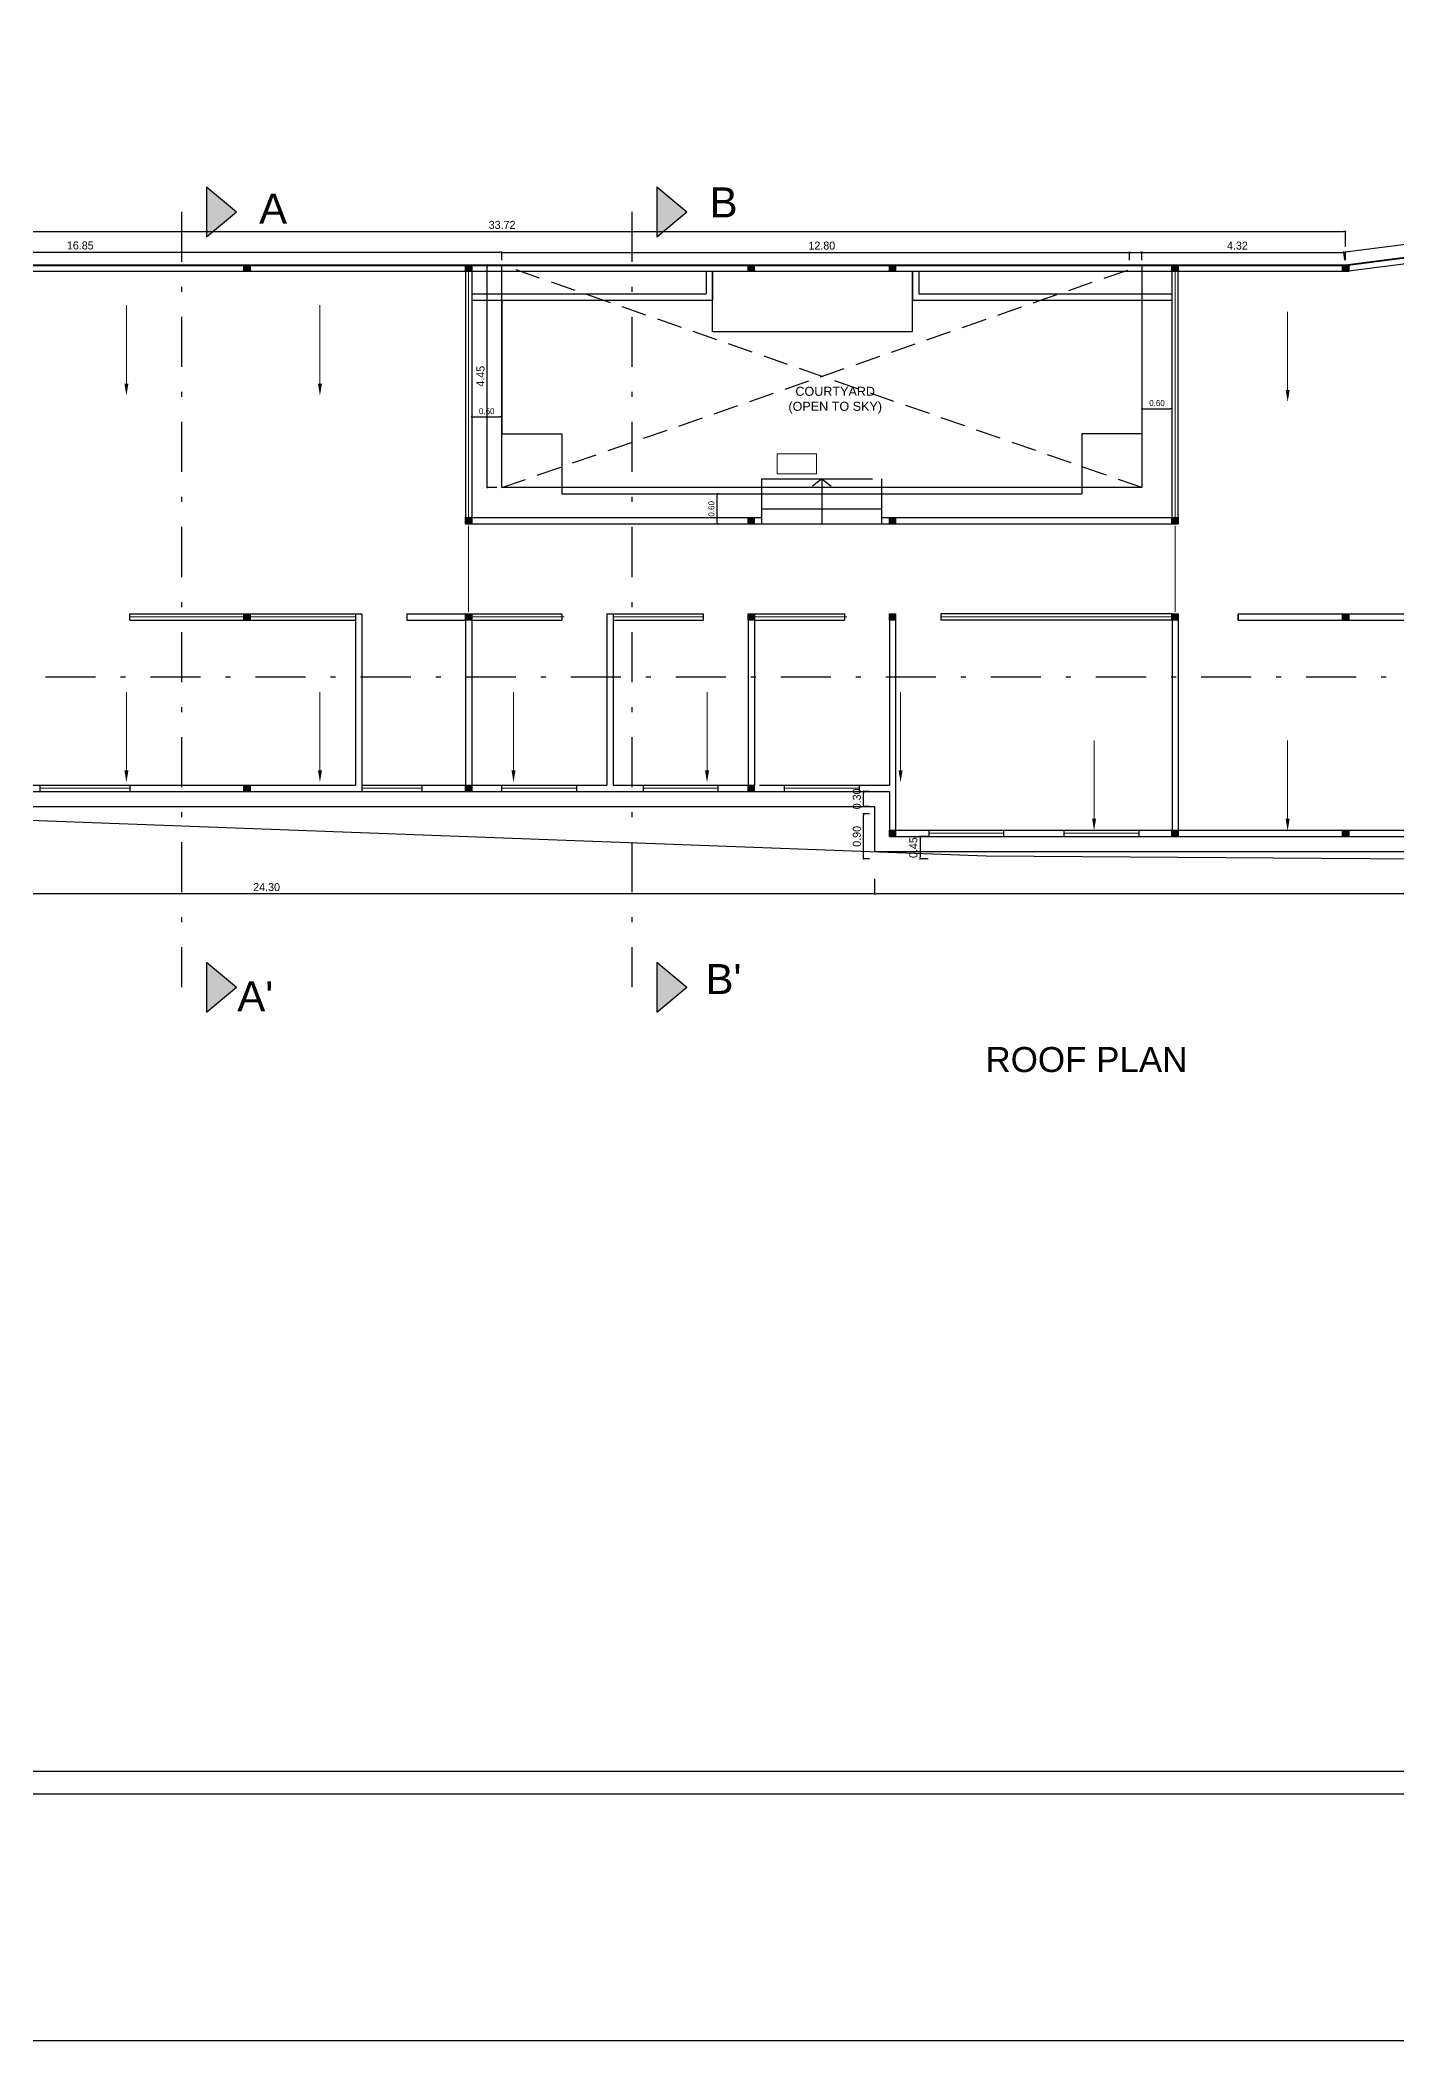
# Model space of a CAD drawing. Header units: metres. Extents: x 494 to 1845, y -666 to 1061.
# Drawn here: x 1594.28 to 1621.41, y 239.76 to 279.77 of the extents above; entities that cross this region are included whole.
import ezdxf

# ---------------------------------------------------------------- set-up
doc = ezdxf.new("R2010")
doc.units = ezdxf.units.M
doc.header["$MEASUREMENT"] = 0
for name, pattern in [('1', [0]), ('DASHDOTX2', [2, 1, -0.5, 0, -0.5]), ('DASHED', [0.75, 0.5, -0.25])]:
    doc.linetypes.add(name, pattern=pattern)
doc.layers.get('Defpoints').update_dxf_attribs({"color": 12})
for name, color, linetype, lineweight in [('07 TEXT', 7, 'Continuous', 13), ('ARCHITECTURAL COMMENTS', 2, 'Continuous', 30), ('VDA-DW TAGS', 4, 'Continuous', 9), ('VDA-WALL', 250, 'Continuous', 25), ('VDA-WINDOW', 5, 'Continuous', 9)]:
    doc.layers.add(name, color=color, linetype=linetype, lineweight=lineweight)
for name, color, linetype in [('COLUMN', 1, 'Continuous'), ('PLOT - SURVEY', 1, '1'), ('SHEET', 7, 'Continuous'), ('VDA DIMENSION', 8, 'Continuous'), ('VDA-TEXT', 250, '1'), ('VDA-WALL BELOW', 8, 'Continuous'), ('VDA_ROOF', 250, 'Continuous')]:
    doc.layers.add(name, color=color, linetype=linetype)
doc.styles.add('arial', font='arial.ttf', dxfattribs={"height": 0.3})
doc.styles.add('RS', font='GOTHIC.TTF')
doc.styles.get("Standard").update_dxf_attribs({"font": 'arial.ttf'})
doc.dimstyles.new('SMALL-1', dxfattribs={"dimtxt": 0.16, "dimasz": 0.035, "dimexe": 0, "dimexo": 0.1, "dimgap": 0.05, "dimtad": 1, "dimzin": 0, "dimdsep": 46, "dimtxsty": 'RS', "dimblk": 'DOT', "dimcen": 2.5, "dimclrd": 256, "dimclre": 256, "dimclrt": 5, "dimadec": 0, "dimazin": 0, "dimtfac": 1, "dimtdec": 3, "dimtofl": 0, "dimtmove": 0, "dimatfit": 3, "dimfxl": 0, "dimtolj": 1, "dimtzin": 0, "dimarcsym": 0})
pattern_1 = [(45, (1152.75841, 282.9493), (-0.11049, 0.11049), [])]

# ---------------------------------------------------------------- blocks, each defined once
blk = doc.blocks.new('_Dot')
at = {"color": 0, "linetype": 'ByBlock', "lineweight": -2}
blk.add_line((-0.5, 0), (-1, 0), dxfattribs=at)
at = {"color": 0, "linetype": 'ByBlock', "const_width": 0.5}
blk.add_lwpolyline([(-0.25, 0, 1), (0.25, 0, 1)], format="xyb", close=True, dxfattribs=at)
blk = doc.blocks.new('*D281')
at = {"layer": 'Defpoints', "color": 0}
for p in [(1648.222, 279.085), (1648.255, 278.826), (1620.376, 275.27)]:
    blk.add_point(p, dxfattribs=at)
at = {"layer": 'VDA DIMENSION', "lineweight": -2}
for p, q in [((1620.378, 275.533), (1648.188, 279.081)), ((1648.243, 278.926), (1648.222, 279.085)), ((1620.363, 275.369), (1620.343, 275.528))]:
    blk.add_line(p, q, dxfattribs=at)
at = {"layer": 'VDA DIMENSION', "lineweight": -2, "xscale": 0.035, "yscale": 0.035, "zscale": 0.035}
for p, rotation in [((1648.222, 279.085), 7.270690570133218), ((1620.343, 275.528), 187.2706905701332)]:
    blk.add_blockref('_Dot', p, dxfattribs=dict(at, rotation=rotation))
at = {"layer": 'VDA DIMENSION', "color": 5, "insert": (1634.268, 277.419), "char_height": 0.12, "attachment_point": 5, "rotation": 7.2707, "style": 'RS'}
blk.add_mtext('\\A1;28.11', dxfattribs=at)
blk = doc.blocks.new('*D283')
at = {"layer": 'Defpoints', "color": 0}
for p in [(1610.744, 264.745), (1610.96, 264.745), (1610.96, 264.445)]:
    blk.add_point(p, dxfattribs=at)
at = {"layer": 'VDA DIMENSION', "lineweight": -2}
for p, q in [((1610.86, 264.745), (1610.744, 264.745)), ((1610.744, 264.48), (1610.744, 264.71)), ((1610.86, 264.445), (1610.744, 264.445))]:
    blk.add_line(p, q, dxfattribs=at)
at = {"layer": 'VDA DIMENSION', "lineweight": -2, "xscale": 0.035, "yscale": 0.035, "zscale": 0.035}
for p, rotation in [((1610.744, 264.745), 90), ((1610.744, 264.445), 270)]:
    blk.add_blockref('_Dot', p, dxfattribs=dict(at, rotation=rotation))
at = {"layer": 'VDA DIMENSION', "color": 5, "insert": (1610.61, 264.595), "char_height": 0.16, "attachment_point": 5, "rotation": 90, "style": 'RS'}
blk.add_mtext('\\A1;0.30', dxfattribs=at)
blk = doc.blocks.new('*D284')
at = {"layer": 'Defpoints', "color": 0}
for p in [(1612.135, 263.845), (1611.874, 263.395), (1612.135, 263.395)]:
    blk.add_point(p, dxfattribs=at)
at = {"layer": 'VDA DIMENSION', "lineweight": -2}
for p, q in [((1612.035, 263.845), (1611.874, 263.845)), ((1611.874, 263.81), (1611.874, 263.43)), ((1612.035, 263.395), (1611.874, 263.395))]:
    blk.add_line(p, q, dxfattribs=at)
at = {"layer": 'VDA DIMENSION', "lineweight": -2, "xscale": 0.035, "yscale": 0.035, "zscale": 0.035}
for p, rotation in [((1611.874, 263.845), 90), ((1611.874, 263.395), 270)]:
    blk.add_blockref('_Dot', p, dxfattribs=dict(at, rotation=rotation))
at = {"layer": 'VDA DIMENSION', "color": 5, "insert": (1611.74, 263.62), "char_height": 0.16, "attachment_point": 5, "rotation": 90, "style": 'RS'}
blk.add_mtext('\\A1;0.45', dxfattribs=at)
blk = doc.blocks.new('*D286')
at = {"layer": 'Defpoints', "color": 0}
for p in [(1603.51, 275.526), (1586.66, 275.27), (1603.51, 275.27)]:
    blk.add_point(p, dxfattribs=at)
at = {"layer": 'VDA DIMENSION', "lineweight": -2}
for p, q in [((1586.66, 275.37), (1586.66, 275.526)), ((1586.695, 275.526), (1603.475, 275.526)), ((1603.51, 275.37), (1603.51, 275.526))]:
    blk.add_line(p, q, dxfattribs=at)
at = {"layer": 'VDA DIMENSION', "lineweight": -2, "xscale": 0.035, "yscale": 0.035, "zscale": 0.035, "rotation": 180}
blk.add_blockref('_Dot', (1586.66, 275.526), dxfattribs=at)
at = {"layer": 'VDA DIMENSION', "lineweight": -2, "xscale": 0.035, "yscale": 0.035, "zscale": 0.035}
blk.add_blockref('_Dot', (1603.51, 275.526), dxfattribs=at)
at = {"layer": 'VDA DIMENSION', "color": 5, "insert": (1595.085, 275.66), "char_height": 0.16, "attachment_point": 5, "style": 'RS'}
blk.add_mtext('\\A1;16.85', dxfattribs=at)
blk = doc.blocks.new('*D287')
at = {"layer": 'Defpoints', "color": 0}
for p in [(1616.31, 275.524), (1603.51, 275.27), (1616.31, 275.27)]:
    blk.add_point(p, dxfattribs=at)
at = {"layer": 'VDA DIMENSION', "lineweight": -2}
for p, q in [((1603.51, 275.37), (1603.51, 275.524)), ((1603.545, 275.524), (1616.275, 275.524)), ((1616.31, 275.37), (1616.31, 275.524))]:
    blk.add_line(p, q, dxfattribs=at)
at = {"layer": 'VDA DIMENSION', "lineweight": -2, "xscale": 0.035, "yscale": 0.035, "zscale": 0.035, "rotation": 180}
blk.add_blockref('_Dot', (1603.51, 275.524), dxfattribs=at)
at = {"layer": 'VDA DIMENSION', "lineweight": -2, "xscale": 0.035, "yscale": 0.035, "zscale": 0.035}
blk.add_blockref('_Dot', (1616.31, 275.524), dxfattribs=at)
at = {"layer": 'VDA DIMENSION', "color": 5, "insert": (1609.91, 275.658), "char_height": 0.16, "attachment_point": 5, "style": 'RS'}
blk.add_mtext('\\A1;12.80', dxfattribs=at)
blk = doc.blocks.new('*D288')
at = {"layer": 'Defpoints', "color": 0}
for p in [(1620.376, 275.524), (1616.06, 275.27), (1620.376, 275.27)]:
    blk.add_point(p, dxfattribs=at)
at = {"layer": 'VDA DIMENSION', "lineweight": -2}
for p, q in [((1616.06, 275.37), (1616.06, 275.524)), ((1616.095, 275.524), (1620.341, 275.524)), ((1620.376, 275.37), (1620.376, 275.524))]:
    blk.add_line(p, q, dxfattribs=at)
at = {"layer": 'VDA DIMENSION', "lineweight": -2, "xscale": 0.035, "yscale": 0.035, "zscale": 0.035, "rotation": 180}
blk.add_blockref('_Dot', (1616.06, 275.524), dxfattribs=at)
at = {"layer": 'VDA DIMENSION', "lineweight": -2, "xscale": 0.035, "yscale": 0.035, "zscale": 0.035}
blk.add_blockref('_Dot', (1620.376, 275.524), dxfattribs=at)
at = {"layer": 'VDA DIMENSION', "color": 5, "insert": (1618.218, 275.658), "char_height": 0.16, "attachment_point": 5, "style": 'RS'}
blk.add_mtext('\\A1;4.32', dxfattribs=at)
blk = doc.blocks.new('*D290')
at = {"layer": 'Defpoints', "color": 0}
for p in [(1610.96, 263.545), (1646.735, 263.395), (1610.96, 262.696)]:
    blk.add_point(p, dxfattribs=at)
at = {"layer": 'VDA DIMENSION', "lineweight": -2}
for p, q in [((1610.96, 262.996), (1610.96, 262.696)), ((1646.735, 262.996), (1646.735, 262.696)), ((1646.7, 262.696), (1610.995, 262.696))]:
    blk.add_line(p, q, dxfattribs=at)
at = {"layer": 'VDA DIMENSION', "lineweight": -2, "xscale": 0.035, "yscale": 0.035, "zscale": 0.035, "rotation": 180}
blk.add_blockref('_Dot', (1610.96, 262.696), dxfattribs=at)
at = {"layer": 'VDA DIMENSION', "lineweight": -2, "xscale": 0.035, "yscale": 0.035, "zscale": 0.035}
blk.add_blockref('_Dot', (1646.735, 262.696), dxfattribs=at)
at = {"layer": 'VDA DIMENSION', "color": 5, "insert": (1628.848, 262.83), "char_height": 0.16, "attachment_point": 5, "style": 'RS'}
blk.add_mtext('\\A1;35.78', dxfattribs=at)
blk = doc.blocks.new('*D291')
at = {"layer": 'Defpoints', "color": 0}
for p in [(1610.743, 264.295), (1610.96, 264.295), (1610.96, 263.395)]:
    blk.add_point(p, dxfattribs=at)
at = {"layer": 'VDA DIMENSION', "lineweight": -2}
for p, q in [((1610.86, 264.295), (1610.743, 264.295)), ((1610.743, 263.43), (1610.743, 264.26)), ((1610.86, 263.395), (1610.743, 263.395))]:
    blk.add_line(p, q, dxfattribs=at)
at = {"layer": 'VDA DIMENSION', "lineweight": -2, "xscale": 0.035, "yscale": 0.035, "zscale": 0.035}
for p, rotation in [((1610.743, 264.295), 90), ((1610.743, 263.395), 270)]:
    blk.add_blockref('_Dot', p, dxfattribs=dict(at, rotation=rotation))
at = {"layer": 'VDA DIMENSION', "color": 5, "insert": (1610.609, 263.845), "char_height": 0.16, "attachment_point": 5, "rotation": 90, "style": 'RS'}
blk.add_mtext('\\A1;0.90', dxfattribs=at)
blk = doc.blocks.new('*D292')
at = {"layer": 'Defpoints', "color": 0}
for p in [(1586.66, 264.295), (1610.96, 264.295), (1586.66, 262.696)]:
    blk.add_point(p, dxfattribs=at)
at = {"layer": 'VDA DIMENSION', "lineweight": -2}
for p, q in [((1586.66, 262.996), (1586.66, 262.696)), ((1610.96, 262.996), (1610.96, 262.696)), ((1610.925, 262.696), (1586.695, 262.696))]:
    blk.add_line(p, q, dxfattribs=at)
at = {"layer": 'VDA DIMENSION', "lineweight": -2, "xscale": 0.035, "yscale": 0.035, "zscale": 0.035, "rotation": 180}
blk.add_blockref('_Dot', (1586.66, 262.696), dxfattribs=at)
at = {"layer": 'VDA DIMENSION', "lineweight": -2, "xscale": 0.035, "yscale": 0.035, "zscale": 0.035}
blk.add_blockref('_Dot', (1610.96, 262.696), dxfattribs=at)
at = {"layer": 'VDA DIMENSION', "color": 5, "insert": (1598.81, 262.83), "char_height": 0.16, "attachment_point": 5, "style": 'RS'}
blk.add_mtext('\\A1;24.30', dxfattribs=at)
blk = doc.blocks.new('*D293')
at = {"layer": 'Defpoints', "color": 0}
for p in [(1603.221, 275.27), (1603.51, 275.27), (1603.51, 270.82)]:
    blk.add_point(p, dxfattribs=at)
at = {"layer": 'VDA DIMENSION', "lineweight": -2}
for p, q in [((1603.41, 275.27), (1603.221, 275.27)), ((1603.221, 270.855), (1603.221, 275.235)), ((1603.41, 270.82), (1603.221, 270.82))]:
    blk.add_line(p, q, dxfattribs=at)
at = {"layer": 'VDA DIMENSION', "lineweight": -2, "xscale": 0.035, "yscale": 0.035, "zscale": 0.035}
for p, rotation in [((1603.221, 275.27), 90), ((1603.221, 270.82), 270)]:
    blk.add_blockref('_Dot', p, dxfattribs=dict(at, rotation=rotation))
at = {"layer": 'VDA DIMENSION', "color": 5, "insert": (1603.087, 273.045), "char_height": 0.16, "attachment_point": 5, "rotation": 90, "style": 'RS'}
blk.add_mtext('\\A1;4.45', dxfattribs=at)
blk = doc.blocks.new('*D294')
at = {"layer": 'Defpoints', "color": 0}
for p in [(1620.376, 275.938), (1586.66, 275.27), (1620.376, 275.27)]:
    blk.add_point(p, dxfattribs=at)
at = {"layer": 'VDA DIMENSION', "lineweight": -2}
for p, q in [((1586.66, 275.638), (1586.66, 275.938)), ((1586.695, 275.938), (1620.341, 275.938)), ((1620.376, 275.638), (1620.376, 275.938))]:
    blk.add_line(p, q, dxfattribs=at)
at = {"layer": 'VDA DIMENSION', "lineweight": -2, "xscale": 0.035, "yscale": 0.035, "zscale": 0.035, "rotation": 180}
blk.add_blockref('_Dot', (1586.66, 275.938), dxfattribs=at)
at = {"layer": 'VDA DIMENSION', "lineweight": -2, "xscale": 0.035, "yscale": 0.035, "zscale": 0.035}
blk.add_blockref('_Dot', (1620.376, 275.938), dxfattribs=at)
at = {"layer": 'VDA DIMENSION', "color": 5, "insert": (1603.518, 276.072), "char_height": 0.16, "attachment_point": 5, "style": 'RS'}
blk.add_mtext('\\A1;33.72', dxfattribs=at)
blk = doc.blocks.new('WEFH')
at = {"layer": 'VDA-DW TAGS', "color": 18, "linetype": 'ByBlock', "lineweight": -2, "true_color": 0x000000}
blk.add_lwpolyline([(1527.728, 275.65), (1527.728, 276.828)], dxfattribs=at)
at = {"layer": 'VDA-DW TAGS', "color": 18, "true_color": 0x000000}
blk.add_solid([(1527.758, 275.65), (1527.728, 275.47), (1527.698, 275.65)], dxfattribs=at)
blk = doc.blocks.new('zw$ADB1')
at = {"linetype": 'DASHDOTX2', "lineweight": 30}
blk.add_hatch(color=1, dxfattribs=at).paths.add_polyline_path([(0, 0), (0.5, 0.6), (1, 0)])
at = {"color": 1, "linetype": 'DASHDOTX2', "lineweight": 30}
for p, q in [((0, 0), (0.5, 0.6)), ((1, 0), (0.5, 0.6)), ((0, 0), (1, 0))]:
    blk.add_line(p, q, dxfattribs=at)
blk = doc.blocks.new('SADFASDFS')
at = {"color": 1, "linetype": 'DASHDOTX2', "lineweight": 30}
for p, q in [((11.972, 10.163), (11.972, -5.337)), ((20.972, 10.163), (20.972, -5.337)), ((64.852, 0.857), (-0.985, 0.857))]:
    blk.add_line(p, q, dxfattribs=at)
at = {"color": 1, "linetype": 'DASHDOTX2', "lineweight": 30, "rotation": 270}
for p in [(12.472, 10.663), (21.472, 10.663), (12.472, -4.837), (21.472, -4.837)]:
    blk.add_blockref('zw$ADB1', p, dxfattribs=at)
at = {"char_height": 0.6, "width": 1.06935, "attachment_point": 3, "style": 'arial'}
for s, insert in [('{\\C1;A}', (14.081, 10.53)), ('{\\C1;B}', (23.088, 10.654)), ("{\\C1;B'}", (23.165, -4.878)), ("{\\C1;A'}", (13.805, -5.221))]:
    blk.add_mtext(s, dxfattribs=dict(at, insert=insert))
blk = doc.blocks.new('DAFASDFDFA')
at = {"layer": 'SHEET'}
for points in [[(2.25, 58.4), (2.25, 0), (-102.633, 0), (-102.633, 58.4)], [(1.75, 57.9), (1.75, 0.5), (-102.133, 0.5), (-102.133, 57.9)]]:
    blk.add_lwpolyline(points, close=True, dxfattribs=at)
blk = doc.blocks.new('*D297')
at = {"layer": 'Defpoints', "color": 0}
for p in [(1616.31, 272.404), (1616.91, 272.404), (1616.91, 272.396)]:
    blk.add_point(p, dxfattribs=at)
at = {"layer": 'VDA DIMENSION', "lineweight": -2}
for p, q in [((1616.31, 272.396), (1616.31, 272.396)), ((1616.345, 272.396), (1616.875, 272.396)), ((1616.91, 272.396), (1616.91, 272.396))]:
    blk.add_line(p, q, dxfattribs=at)
at = {"layer": 'VDA DIMENSION', "lineweight": -2, "xscale": 0.035, "yscale": 0.035, "zscale": 0.035, "rotation": 180}
blk.add_blockref('_Dot', (1616.31, 272.396), dxfattribs=at)
at = {"layer": 'VDA DIMENSION', "lineweight": -2, "xscale": 0.035, "yscale": 0.035, "zscale": 0.035}
blk.add_blockref('_Dot', (1616.91, 272.396), dxfattribs=at)
at = {"layer": 'VDA DIMENSION', "color": 5, "insert": (1616.61, 272.509), "char_height": 0.12, "attachment_point": 5, "style": 'RS'}
blk.add_mtext('\\A1;0.60', dxfattribs=at)
blk = doc.blocks.new('*D298')
at = {"layer": 'Defpoints', "color": 0}
for p in [(1602.91, 272.233), (1603.51, 272.233), (1603.51, 272.233)]:
    blk.add_point(p, dxfattribs=at)
at = {"layer": 'VDA DIMENSION', "lineweight": -2}
for p, q in [((1602.91, 272.333), (1602.91, 272.233)), ((1602.945, 272.233), (1603.475, 272.233)), ((1603.51, 272.333), (1603.51, 272.233))]:
    blk.add_line(p, q, dxfattribs=at)
at = {"layer": 'VDA DIMENSION', "lineweight": -2, "xscale": 0.035, "yscale": 0.035, "zscale": 0.035, "rotation": 180}
blk.add_blockref('_Dot', (1602.91, 272.233), dxfattribs=at)
at = {"layer": 'VDA DIMENSION', "lineweight": -2, "xscale": 0.035, "yscale": 0.035, "zscale": 0.035}
blk.add_blockref('_Dot', (1603.51, 272.233), dxfattribs=at)
at = {"layer": 'VDA DIMENSION', "color": 5, "insert": (1603.21, 272.346), "char_height": 0.12, "attachment_point": 5, "style": 'RS'}
blk.add_mtext('\\A1;0.60', dxfattribs=at)
blk = doc.blocks.new('*D299')
at = {"layer": 'Defpoints', "color": 0}
for p in [(1607.816, 270.695), (1607.946, 270.695), (1607.946, 270.095)]:
    blk.add_point(p, dxfattribs=at)
at = {"layer": 'VDA DIMENSION', "lineweight": -2}
for p, q in [((1607.846, 270.695), (1607.816, 270.695)), ((1607.816, 270.13), (1607.816, 270.66)), ((1607.846, 270.095), (1607.816, 270.095))]:
    blk.add_line(p, q, dxfattribs=at)
at = {"layer": 'VDA DIMENSION', "lineweight": -2, "xscale": 0.035, "yscale": 0.035, "zscale": 0.035}
for p, rotation in [((1607.816, 270.695), 90), ((1607.816, 270.095), 270)]:
    blk.add_blockref('_Dot', p, dxfattribs=dict(at, rotation=rotation))
at = {"layer": 'VDA DIMENSION', "color": 5, "insert": (1607.703, 270.395), "char_height": 0.12, "attachment_point": 5, "rotation": 90, "style": 'RS'}
blk.add_mtext('\\A1;0.60', dxfattribs=at)
blk = doc.blocks.new('DFSDFASDFASD')
at = {"layer": 'VDA_ROOF', "color": 5, "lineweight": 30, "ltscale": 4}
for points in [[(43.72, 7.876), (16.866, 4.45), (-16.85, 4.45), (-16.85, -6.375), (7.45, -6.375), (7.45, -7.275), (43.72, -7.275), (43.72, -3.8), (45.045, -3.8), (45.045, 0.825), (43.72, 0.825)], [(12.8, 0), (0, 0), (0, 4.45), (12.8, 4.45)]]:
    blk.add_lwpolyline(points, close=True, dxfattribs=at)
blk = doc.blocks.new('6555kkm')
at = {"lineweight": 30}
h = blk.add_hatch(color=5, dxfattribs=at)
h.dxf.hatch_style = 1
h.paths.add_polyline_path([(1152.883, 282.949), (1152.758, 282.949), (1152.758, 283.074), (1152.883, 283.074)])
h = blk.add_hatch()
h.set_pattern_fill('ANSI31', color=5, scale=1.25)
h.set_pattern_definition(pattern_1)
h.paths.add_polyline_path([(1152.758, 283.074), (1152.883, 283.074), (1152.883, 282.949), (1152.758, 282.949)])
h = blk.add_hatch()
h.set_pattern_fill('ANSI31', color=5, scale=1.25)
h.set_pattern_definition(pattern_1)
h.paths.add_polyline_path([(1152.758, 283.074), (1152.883, 283.074), (1152.883, 282.949), (1152.758, 282.949)])
at = {"layer": 'COLUMN', "color": 5, "lineweight": 25}
for p, q in [((1152.758, 282.949), (1152.883, 283.074)), ((1152.883, 282.949), (1152.758, 283.074))]:
    blk.add_line(p, q, dxfattribs=at)
blk.add_lwpolyline([(1152.758, 283.074), (1152.883, 283.074), (1152.883, 282.949), (1152.758, 282.949)], close=True, dxfattribs=at)
blk = doc.blocks.new('zw$417C')
at = {"layer": 'COLUMN', "color": 8, "lineweight": 30}
for p in [(-1092.551, -268.207), (-1097.451, -268.832), (-1102.821, -269.517), (-1107.771, -270.149, 0), (-1112.371, -270.736), (-1152.696, -271.587), (-1149.696, -271.587), (-1145.434, -271.587), (-1141.002, -271.587), (-1136.571, -271.587), (-1130.921, -271.587), (-1128.096, -271.587), (-1122.446, -271.587), (-1119.035, -271.587), (-1112.371, -272.987), (-1107.771, -272.712, 0), (-1102.821, -272.712, 0), (-1097.451, -272.712, 0), (-1092.551, -272.712, 0), (-1112.371, -275.512, 0), (-1107.771, -275.512), (-1102.821, -275.512, 0), (-1097.451, -275.512), (-1092.551, -275.512, 0), (-1149.696, -276.637), (-1136.571, -276.637), (-1130.921, -276.637), (-1128.096, -276.637), (-1122.446, -276.637), (-1112.371, -276.637), (-1145.434, -278.562), (-1141.002, -278.562), (-1136.571, -278.562), (-1130.921, -278.562), (-1128.096, -278.562), (-1122.446, -278.562), (-1119.035, -278.562), (-1116.496, -278.562, 0), (-1112.371, -279.412, 0), (-1107.771, -279.412, 0), (-1102.821, -279.412, 0), (-1097.451, -279.412), (-1092.551, -279.412), (-1152.696, -281.987), (-1149.696, -281.987), (-1145.434, -281.987), (-1141.002, -281.987), (-1136.571, -281.987), (-1130.921, -281.987), (-1128.096, -282.887), (-1122.446, -282.887), (-1119.035, -282.887), (-1116.496, -282.887, 0), (-1112.371, -282.887), (-1109.246, -282.887), (-1106.121, -282.887), (-1102.821, -282.887), (-1097.451, -282.887), (-1092.551, -282.887)]:
    blk.add_blockref('6555kkm', p, dxfattribs=at)
blk = doc.blocks.new('zw$414D')
at = {"color": 253}
for q in [(44.259, 7.643), (44.449, 6.891), (44.638, 7.643)]:
    blk.add_line((44.449, 7.791), q, dxfattribs=at)
at = {"color": 253, "lineweight": 30}
blk.add_lwpolyline([(21.199, 11.866), (24.324, 11.866), (24.324, 11.941), (54.922, 11.941), (73.624, 14.327)], dxfattribs=at)
at = {"layer": '07 TEXT', "color": 253}
blk.add_lwpolyline([(44.34, 8.29), (43.555, 8.29), (43.555, 7.891), (44.34, 7.891)], close=True, dxfattribs=at)
at = {"layer": 'PLOT - SURVEY', "color": 253, "linetype": 'Continuous', "lineweight": 40}
for p, q in [((54.914, 12.066), (83.582, 15.724, 0)), ((0.782, 12.066), (54.914, 12.066))]:
    blk.add_line(p, q, dxfattribs=at)
at = {"layer": 'PLOT - SURVEY', "color": 253, "linetype": 'Continuous'}
blk.add_lwpolyline([(80.874, 22.435), (54.511, 19.072), (23.054, 19.362), (1.472, 19.098), (1.055, 13.59), (0.658, 11.198), (0.1, 4.822), (0, 1.799), (14.846, 1.48), (47.734, 0.252), (84.13, 0)], dxfattribs=at)
at = {"layer": 'VDA-WALL', "color": 253}
for p, q in [((54.914, 12.066), (73.749, 14.469)), ((1.772, 12.066), (54.914, 12.066)), ((24.199, 12.066), (54.914, 12.066)), ((24.199, 11.941), (54.922, 11.941)), ((42.261, 10.741), (42.261, 11.941)), ((46.261, 10.741), (46.261, 11.941)), ((42.261, 10.741), (46.261, 10.741)), ((35.124, 5.091), (35.124, 1.666)), ((35.249, 5.091), (35.249, 1.541)), ((36.149, 5.091), (37.449, 5.091)), ((36.149, 5.091), (36.149, 4.966)), ((36.149, 4.966), (37.324, 4.966)), ((37.324, 5.091), (37.324, 1.666)), ((37.449, 5.091), (37.449, 1.666)), ((40.149, 5.091), (40.149, 1.666)), ((40.149, 5.091), (40.274, 5.091)), ((40.274, 5.091), (40.274, 1.666)), ((42.974, 5.091), (42.974, 1.666)), ((42.974, 5.091), (43.099, 5.091)), ((43.099, 5.091), (43.099, 1.666)), ((45.799, 5.091), (45.799, 1.666)), ((45.799, 5.091), (45.924, 5.091)), ((45.924, 5.091), (45.924, 1.541)), ((46.824, 5.091), (46.824, 4.966)), ((51.449, 5.091), (51.574, 5.091)), ((51.449, 5.091), (51.449, 0.766)), ((51.574, 5.091), (51.574, 0.766)), ((52.774, 5.091), (57.524, 5.091)), ((52.774, 5.091), (52.774, 4.966)), ((52.774, 4.966), (52.774, 5.091)), ((52.774, 4.966), (57.399, 4.966)), ((24.199, 1.666), (28.824, 1.666)), ((28.824, 1.541), (28.824, 1.666)), ((30.624, 1.666), (35.124, 1.666)), ((30.624, 1.541), (30.624, 1.666)), ((36.449, 1.666), (37.324, 1.666)), ((36.449, 1.666), (36.449, 1.541)), ((37.449, 1.666), (38.049, 1.666)), ((38.049, 1.541), (38.049, 1.666)), ((39.549, 1.666), (40.149, 1.666)), ((39.549, 1.541), (39.549, 1.666)), ((40.274, 1.666), (40.874, 1.666)), ((40.874, 1.666), (40.874, 1.541)), ((42.374, 1.666), (43.074, 1.666)), ((42.374, 1.541), (42.374, 1.666)), ((43.199, 1.666), (43.699, 1.666)), ((43.699, 1.541), (43.699, 1.666)), ((45.199, 1.666), (45.799, 1.666)), ((45.199, 1.541), (45.199, 1.666)), ((21.199, 1.541), (28.824, 1.541)), ((30.624, 1.541), (35.249, 1.541)), ((36.449, 1.541), (38.049, 1.541)), ((39.549, 1.541), (40.874, 1.541)), ((42.374, 1.541), (43.699, 1.541)), ((45.199, 1.541), (45.799, 1.541)), ((45.799, 1.541), (45.799, 0.641)), ((45.924, 1.541), (45.924, 0.766)), ((45.799, 0.641), (46.586, 0.641)), ((45.924, 0.766), (46.586, 0.766)), ((46.586, 0.766), (46.586, 0.641)), ((48.086, 0.766), (49.286, 0.766)), ((48.086, 0.641), (48.086, 0.766)), ((48.086, 0.641), (49.286, 0.641)), ((49.286, 0.766), (49.286, 0.641)), ((50.786, 0.766), (57.399, 0.766)), ((50.786, 0.766), (50.786, 0.641)), ((50.786, 0.641), (57.524, 0.641))]:
    blk.add_line(p, q, dxfattribs=at)
at = {"layer": 'VDA-WALL BELOW', "color": 253}
for p, q in [((37.324, 11.941), (37.324, 6.891)), ((37.449, 11.941), (37.449, 6.891)), ((42.136, 11.941), (42.136, 11.491)), ((42.261, 11.941), (42.261, 11.366)), ((46.261, 11.941), (46.261, 11.366)), ((46.386, 11.941), (46.386, 11.491)), ((51.449, 6.891), (51.449, 11.941)), ((51.574, 6.891), (51.574, 11.941)), ((37.449, 11.491), (42.136, 11.491)), ((37.449, 11.366), (42.261, 11.366)), ((38.049, 11.366), (38.049, 8.691)), ((46.261, 11.366), (51.449, 11.366)), ((46.386, 11.491), (51.449, 11.491)), ((50.849, 8.691), (50.849, 11.366)), ((38.049, 8.691), (39.249, 8.691)), ((39.249, 8.691), (39.249, 7.491)), ((49.649, 8.691), (49.649, 7.491)), ((50.849, 8.691), (49.649, 8.691)), ((43.249, 6.891), (43.249, 7.791)), ((43.249, 7.791), (45.461, 7.791)), ((45.649, 6.891), (45.649, 7.791)), ((39.249, 7.491), (49.649, 7.491)), ((37.324, 7.016), (43.249, 7.016)), ((37.324, 6.891), (51.574, 6.891)), ((43.249, 7.191), (45.649, 7.191)), ((44.449, 7.016), (44.462, 7.016)), ((45.649, 7.016), (51.574, 7.016)), ((30.614, 5.091), (35.249, 5.091)), ((30.614, 4.966), (30.614, 5.091)), ((30.614, 4.966), (30.614, 5.091)), ((30.614, 4.966), (35.124, 4.966)), ((37.449, 5.091), (39.249, 5.091)), ((37.449, 4.966), (39.251, 4.966)), ((39.249, 5.091), (39.249, 4.966)), ((39.249, 5.091), (39.249, 4.966)), ((40.274, 5.091), (42.074, 5.091)), ((40.274, 4.966), (42.074, 4.966)), ((42.074, 5.091), (42.074, 4.966)), ((42.074, 5.091), (42.074, 4.966)), ((43.099, 5.091), (44.899, 5.091)), ((43.099, 4.966), (44.899, 4.966)), ((44.899, 5.091), (44.899, 4.966)), ((44.899, 5.091), (44.899, 4.966)), ((51.449, 5.091), (46.824, 5.091)), ((46.824, 5.091), (46.824, 4.966)), ((51.449, 4.966), (46.824, 4.966)), ((28.824, 1.666), (30.624, 1.666)), ((35.249, 1.666), (36.449, 1.666)), ((38.049, 1.666), (39.574, 1.666)), ((40.874, 1.666), (42.374, 1.666)), ((43.699, 1.666), (45.199, 1.666)), ((28.824, 1.541), (30.624, 1.541)), ((35.249, 1.541), (36.449, 1.541)), ((38.049, 1.541), (39.549, 1.541)), ((40.874, 1.541), (42.374, 1.541)), ((43.699, 1.541), (45.199, 1.541)), ((46.586, 0.766), (48.086, 0.766)), ((46.586, 0.641), (48.086, 0.641)), ((49.286, 0.766), (50.786, 0.766)), ((49.286, 0.641), (50.786, 0.641))]:
    blk.add_line(p, q, dxfattribs=at)
at = {"layer": 'VDA-WINDOW', "color": 253}
for p, q in [((37.386, 11.941), (37.386, 6.891)), ((51.511, 6.891), (51.511, 11.941)), ((37.386, 5.129), (37.386, 6.853)), ((51.511, 5.129), (51.511, 6.853)), ((30.614, 5.029), (35.124, 5.029)), ((37.449, 5.029), (39.299, 5.029)), ((40.274, 5.029), (42.074, 5.029)), ((43.099, 5.029), (44.949, 5.029)), ((51.449, 5.029), (46.824, 5.029)), ((28.824, 1.604), (30.624, 1.604)), ((35.249, 1.604), (36.449, 1.604)), ((38.049, 1.604), (39.549, 1.604)), ((40.874, 1.604), (42.374, 1.604)), ((43.699, 1.604), (45.199, 1.604)), ((46.586, 0.704), (48.086, 0.704)), ((49.286, 0.704), (50.786, 0.704))]:
    blk.add_line(p, q, dxfattribs=at)

msp = doc.modelspace()

# ---------------------------------------------------------------- linework, layer by layer
at = {"color": 8, "linetype": 'DASHED'}
for p, q in [((1603.5103, 270.8195), (1616.3103, 275.2695)), ((1616.3103, 270.8195), (1603.5181, 275.2695))]:
    msp.add_line(p, q, dxfattribs=at)
at = {"layer": 'ARCHITECTURAL COMMENTS'}
msp.add_lwpolyline([(1458.8635, 306.4524), (1770.5289, 306.4524), (1770.5289, 239.756), (1458.8635, 239.756)], close=True, dxfattribs=at)
at = {"layer": 'VDA-WALL'}
msp.add_lwpolyline([(1563.5791, 297.555), (1658.5197, 297.555), (1658.5197, 244.691), (1563.5791, 244.691)], close=True, dxfattribs=at)

# ---------------------------------------------------------------- block references
at = {"color": 4}
msp.add_blockref('zw$414D', (1565.4617, 263.2032), dxfattribs=at)
msp.add_blockref('DFSDFASDFASD', (1603.5103, 270.8195))
at = {"layer": 'ARCHITECTURAL COMMENTS'}
msp.add_blockref('SADFASDFS', (1585.1385, 266.1685), dxfattribs=at)
at = {"layer": 'COLUMN', "color": 6, "lineweight": 30}
msp.add_blockref('zw$417C', (1586.5978, 263.782), dxfattribs=at)
at = {"layer": 'VDA-DW TAGS', "color": 192, "xscale": 1.329078256097409, "yscale": 1.329078256097409, "zscale": 1.329078256097409}
for p in [(-434.4626, -93.4611), (-430.5935, -93.4611), (-411.2479, -93.5915), (-434.4626, -101.1974), (-430.5935, -101.1974), (-426.7244, -101.1974), (-422.8552, -101.1974), (-418.9861, -101.1974), (-415.117, -102.1648), (-411.2479, -102.1648)]:
    msp.add_blockref('WEFH', p, dxfattribs=at)
at = {"layer": 'VDA-WALL', "xscale": 0.9052046613064094, "yscale": 0.9052046613064094, "zscale": 0.9052046613064094}
msp.add_blockref('DAFASDFDFA', (1656.483, 244.691), dxfattribs=at)

# ---------------------------------------------------------------- texts
at = {"layer": 'SHEET', "lineweight": 9, "insert": (1615.1996, 259.3784), "char_height": 0.5, "width": 16.971429, "attachment_point": 5}
msp.add_mtext('\\pt13;ROOF PLAN', dxfattribs=at)
at = {"layer": 'VDA-TEXT', "insert": (1610.1131, 272.5678), "char_height": 0.18, "width": 4.378113, "attachment_point": 5, "style": 'arial'}
msp.add_mtext('\\pi0.12806;COURTYARD \\P(OPEN TO SKY)', dxfattribs=at)

# ---------------------------------------------------------------- dimensions: what is measured, and where the dimension line sits
at = {"layer": 'VDA DIMENSION'}
for p1, p2, distance, override, picture, middle in [((1620.3759, 275.2695), (1648.2553, 278.8265), 0.2609, {"dimtxt": 0.12}, '*D281', (1634.2683, 277.4189)), ((1616.3103, 272.4037), (1616.9103, 272.4037), -0.0081, {"dimtxt": 0.12, "dimblk": 'Dot'}, '*D297', (1616.6103, 272.5086)), ((1602.9103, 272.2328), (1603.5103, 272.2328), 0, {"dimtxt": 0.12, "dimblk": 'Dot'}, '*D298', (1603.2103, 272.3458)), ((1607.9464, 270.0945), (1607.9464, 270.6945), 0.13, {"dimtxt": 0.12, "dimblk": 'Dot'}, '*D299', (1607.7034, 270.3945))]:
    dim = msp.add_aligned_dim(p1=p1, p2=p2, distance=distance, dimstyle='SMALL-1', override=override, dxfattribs=at)
    dim.commit()
    dim.dimension.update_dxf_attribs({"geometry": picture, "text_midpoint": middle})
for base, p1, p2, picture, middle in [((1620.3759, 275.9383), (1586.6603, 275.2695), (1620.3759, 275.2695), '*D294', (1603.5181, 276.0723)), ((1603.5103, 275.5258), (1586.6603, 275.2695), (1603.5103, 275.2695), '*D286', (1595.0853, 275.6598)), ((1616.3103, 275.5244), (1603.5103, 275.2695), (1616.3103, 275.2695), '*D287', (1609.9103, 275.6584)), ((1620.3759, 275.5244), (1616.0603, 275.2695), (1620.3759, 275.2695), '*D288', (1618.2181, 275.6584)), ((1586.6603, 262.6962), (1610.9603, 264.2945), (1586.6603, 264.2945), '*D292', (1598.8103, 262.8302)), ((1610.9603, 262.69617), (1646.73531, 263.39452, 0), (1610.9603, 263.54452), '*D290', (1628.84781, 262.83019))]:
    dim = msp.add_linear_dim(base=base, p1=p1, p2=p2, dimstyle='SMALL-1', dxfattribs=at)
    dim.commit()
    dim.dimension.update_dxf_attribs({"geometry": picture, "text_midpoint": middle})
for base, p1, p2, picture, middle in [((1603.2211, 275.2695), (1603.5103, 270.8195), (1603.5103, 275.2695), '*D293', (1603.0871, 273.0445)), ((1610.7428, 264.2945), (1610.9603, 263.3945), (1610.9603, 264.2945), '*D291', (1610.6088, 263.8445))]:
    dim = msp.add_linear_dim(base=base, p1=p1, p2=p2, angle=90, dimstyle='SMALL-1', dxfattribs=at)
    dim.commit()
    dim.dimension.update_dxf_attribs({"geometry": picture, "text_midpoint": middle})
for base, p1, p2, picture, middle in [((1610.7441, 264.7445), (1610.9603, 264.4445), (1610.9603, 264.7445), '*D283', (1610.7441, 264.5945)), ((1611.8737, 263.3945), (1612.1353, 263.8445), (1612.1353, 263.3945), '*D284', (1611.8737, 263.6195))]:
    dim = msp.add_linear_dim(base=base, p1=p1, p2=p2, angle=90, dimstyle='SMALL-1', dxfattribs=at)
    dim.commit()
    dim.dimension.update_dxf_attribs({"geometry": picture, "text_midpoint": middle, "dimtype": 160})

doc.saveas('drawing.dxf')
